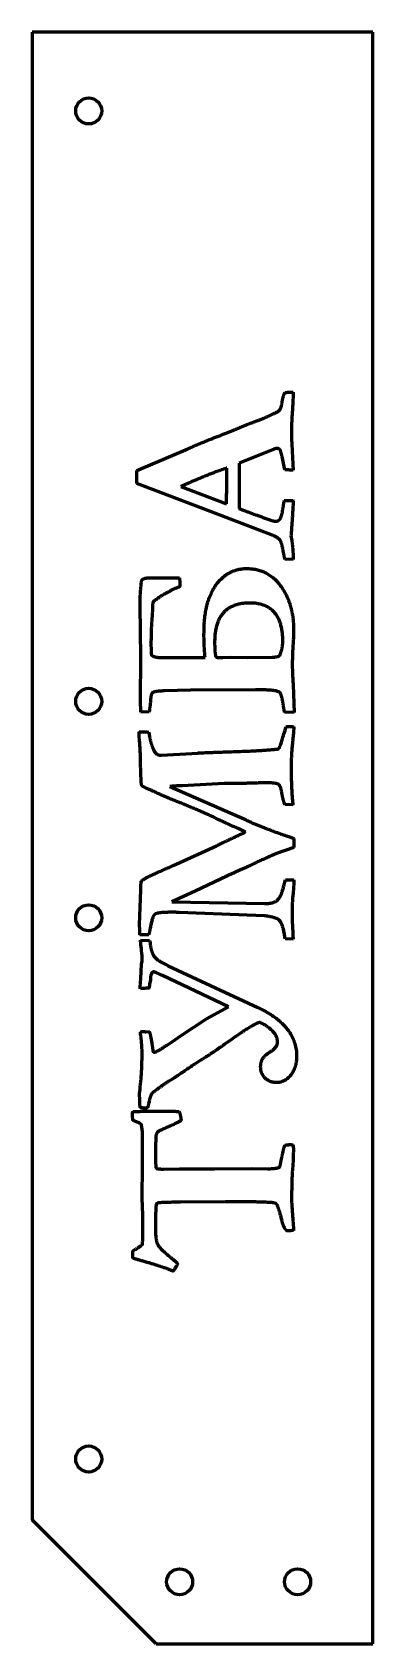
# Model space of a CAD drawing. Header units: millimetres. Extents: x -125 to -70, y 41 to 301.
import ezdxf

# ---------------------------------------------------------------- set-up
doc = ezdxf.new("R2010")
doc.units = ezdxf.units.MM
doc.linetypes.add('K5LT_BASIC', pattern=[0])
doc.layers.add('Системный слой', color=7, linetype='Continuous')

msp = doc.modelspace()

# ---------------------------------------------------------------- linework, layer by layer
at = {"layer": 'Системный слой', "color": 143, "linetype": 'K5LT_BASIC', "lineweight": 60, "true_color": 0x33acca}
for p, q in [((-124.6, 301.42), (-124.6, 61.42)), ((-69.6, 301.42), (-124.6, 301.42)), ((-69.6, 41.42), (-69.6, 301.42)), ((-107.34, 230.9), (-99.45, 234.22)), ((-85.55, 234.16), (-87.43, 233.4)), ((-82.68, 234.98), (-82.51, 231.72)), ((-91.18, 231.92), (-91.2, 224.59)), ((-87.43, 233.4), (-91.18, 231.92)), ((-83.78, 230.84), (-84.24, 232.95)), ((-82.51, 231.72), (-82.47, 230.78)), ((-107.68, 230.73), (-107.34, 230.9)), ((-107.68, 228.62), (-107.68, 230.73)), ((-93.16, 230.62), (-93.18, 231.1)), ((-95.79, 224.09), (-107.68, 228.62)), ((-100.59, 228.12), (-93.22, 225.34)), ((-85.68, 220.24), (-95.79, 224.09)), ((-82.81, 220.17), (-82.68, 219.4)), ((-82.47, 216.34), (-83.78, 216.38)), ((-82.47, 216.68), (-82.47, 216.34)), ((-105.87, 213.38), (-100.79, 213.4)), ((-100.79, 213.4), (-100.74, 212.61)), ((-107.08, 200.6), (-107.19, 208.9)), ((-107.1, 193.6), (-107.06, 200.58)), ((-107.06, 200.58), (-107.08, 200.6)), ((-103.27, 200.52), (-96.69, 200.56)), ((-93.8, 200.54), (-92.6, 200.58)), ((-92.6, 200.58), (-89.77, 200.56)), ((-89.77, 200.56), (-85.83, 200.62)), ((-85.83, 200.62), (-85.53, 200.62)), ((-99.04, 195.28), (-103.22, 195.15)), ((-88.52, 195.34), (-99.04, 195.28)), ((-82.47, 196.14), (-82.3, 191.66)), ((-107.06, 191.7), (-107.1, 193.6)), ((-105.7, 191.77), (-107.06, 191.7)), ((-82.3, 191.66), (-83.83, 191.7)), ((-107.3, 188.56), (-106.86, 188.56)), ((-106.86, 188.56), (-106.28, 188.53)), ((-104.02, 184.81), (-103.74, 184.81)), ((-103.74, 184.81), (-97.88, 185.13)), ((-102.36, 179.72), (-91.39, 174.96)), ((-93.61, 180.19), (-100.36, 179.85)), ((-82.51, 176.77), (-83.8, 176.81)), ((-91.39, 174.96), (-90.29, 174.44)), ((-101.35, 167.2), (-94.86, 170.17)), ((-82.36, 169.89), (-85.29, 168.86)), ((-82.34, 171.34), (-82.36, 169.89)), ((-101.86, 166.96), (-101.35, 167.2)), ((-107.04, 163.56), (-106.99, 164.44)), ((-92.17, 165.73), (-98.31, 162.87)), ((-90.98, 166.27), (-91.97, 165.78)), ((-83.96, 163.73), (-83.72, 164.65)), ((-83.72, 164.65), (-82.34, 164.65)), ((-107.25, 157.43), (-107.06, 163.04)), ((-98.31, 162.87), (-102.04, 161.12)), ((-102.04, 161.12), (-92.99, 160.97)), ((-93.96, 159.12), (-100.89, 159.4)), ((-87.14, 158.86), (-93.96, 159.12)), ((-92.99, 160.97), (-87.1, 160.84)), ((-106.61, 155.78), (-107.19, 155.78)), ((-107.12, 154.93), (-105.68, 154.91)), ((-107.04, 154.2), (-107.06, 154.37)), ((-106.97, 153.58), (-107.04, 154.2)), ((-105.68, 154.91), (-105.59, 154.65)), ((-82.47, 155.09), (-83.76, 155.15)), ((-107.06, 148.77), (-106.95, 151.06)), ((-106.95, 151.06), (-106.86, 151.53)), ((-106.86, 152.46), (-106.89, 152.78)), ((-106.86, 151.53), (-106.86, 152.46)), ((-102.62, 150.82), (-88.16, 144.07)), ((-105.51, 148.56), (-105.64, 147.84)), ((-92.88, 144.2), (-103.57, 149.22)), ((-96.43, 142.24), (-92.88, 144.2)), ((-100.55, 139.55), (-96.43, 142.24)), ((-106.26, 140.17), (-105.7, 140.19)), ((-105.44, 139.16), (-105.29, 138.3)), ((-102.83, 138.02), (-101.99, 138.53)), ((-101.99, 138.53), (-100.55, 139.55)), ((-101.63, 132.72), (-102.43, 132.22)), ((-107.23, 129.01), (-107.27, 130.28)), ((-105.72, 128.86), (-105.81, 128.58)), ((-108.37, 125.88), (-108.39, 126.72)), ((-106.8, 124.01), (-106.95, 125.15)), ((-104.41, 127.33), (-102.71, 127.35)), ((-102.71, 127.35), (-101.71, 127.33)), ((-106.8, 118.1), (-106.8, 124.01)), ((-106.82, 113.77), (-106.8, 118.1)), ((-103.39, 118), (-100.83, 118.02)), ((-100.83, 118.02), (-95.18, 118.02)), ((-95.18, 118.02), (-89.13, 118.08)), ((-89.13, 118.08), (-86.63, 118.06)), ((-106.8, 111.47), (-106.82, 113.77)), ((-93.39, 112.74), (-100.64, 112.65)), ((-106.76, 111.08), (-106.8, 111.47)), ((-83.29, 108.04), (-83.44, 108.04)), ((-82.83, 108.06), (-83.29, 108.04)), ((-108.33, 103.62), (-108.33, 104.81)), ((-104.6, 41.42), (-124.6, 61.42)), ((-104.6, 41.42), (-69.6, 41.42))]:
    msp.add_line(p, q, dxfattribs=at)
for centre in [(-115.48, 288.72), (-115.48, 193.47), (-115.48, 158.55), (-115.48, 71.23), (-100.79, 51.42), (-81.74, 51.42)]:
    msp.add_circle(centre, 2.1, dxfattribs=at)
for points in [[(-84.64, 240.47), (-84.36, 240.82), (-84.17, 242.37), (-83.83, 243.28)], [(-83.83, 243.28), (-83.2, 243.36), (-82.9, 243.36)], [(-82.9, 243.36), (-82.75, 243.36), (-82.47, 243.34)], [(-82.47, 243.34), (-82.47, 241.92), (-82.73, 238.51), (-82.73, 237.15)], [(-88.03, 238.84), (-87.06, 239.18), (-85.57, 239.89)], [(-85.57, 239.89), (-84.77, 240.28), (-84.64, 240.47)], [(-99.45, 234.22), (-96.95, 235.34), (-92.21, 237.13), (-90.72, 237.8)], [(-90.72, 237.8), (-89.82, 238.17), (-88.03, 238.84)], [(-82.73, 237.15), (-82.73, 235.65), (-82.68, 234.98)], [(-85.05, 234.27), (-85.29, 234.27), (-85.55, 234.16)], [(-84.6, 234.07), (-84.8, 234.27), (-85.05, 234.27)], [(-84.24, 232.95), (-84.47, 233.92), (-84.6, 234.07)], [(-93.18, 231.1), (-94.88, 230.54), (-99.41, 228.68), (-100.59, 228.12)], [(-93.22, 225.34), (-93.16, 229.83), (-93.16, 230.62)], [(-82.47, 230.78), (-83.16, 230.78), (-83.78, 230.84)], [(-91.2, 224.59), (-90.27, 224.18), (-86.69, 222.91)], [(-84.62, 222.82), (-84.28, 223.25), (-84.13, 224.5)], [(-84.13, 224.5), (-84.08, 224.68), (-83.91, 225.86)], [(-83.91, 225.86), (-83.2, 225.88), (-82.92, 225.88)], [(-82.92, 225.88), (-82.71, 225.88), (-82.47, 225.84)], [(-82.47, 225.84), (-82.47, 224.65), (-82.81, 220.17)], [(-86.69, 222.91), (-85.7, 222.54), (-85.33, 222.54)], [(-85.33, 222.54), (-84.84, 222.54), (-84.62, 222.82)], [(-84.06, 217.67), (-84.34, 219.14), (-84.8, 219.78), (-85.68, 220.24)], [(-82.68, 219.4), (-82.47, 217.97), (-82.47, 216.68)], [(-83.78, 216.38), (-83.89, 216.75), (-84.06, 217.67)], [(-106.91, 213.04), (-106.58, 213.38), (-105.87, 213.38)], [(-96.86, 204.16), (-96.86, 207.26), (-95.79, 211.08), (-93.89, 213.62), (-91.39, 214.89), (-89.97, 214.89)], [(-89.97, 214.89), (-86.5, 214.89), (-82.38, 209.18), (-82.38, 204.91)], [(-107.19, 208.9), (-107.19, 210.9), (-106.91, 213.04)], [(-103.55, 210.6), (-104.97, 209.63), (-105.16, 209.4), (-105.18, 208.6)], [(-101.91, 211.51), (-103.14, 210.82), (-103.55, 210.6)], [(-100.79, 211.96), (-101.15, 211.79), (-101.91, 211.51)], [(-100.74, 212.61), (-100.74, 212.35), (-100.79, 211.96)], [(-105.18, 208.6), (-105.18, 207.97), (-105.27, 206.79)], [(-89.47, 209.33), (-95.14, 209.33), (-95.14, 203.06)], [(-84.13, 203.12), (-84.13, 209.33), (-89.47, 209.33)], [(-105.27, 206.79), (-105.42, 204.89), (-105.42, 202.74)], [(-96.69, 200.56), (-96.86, 202.61), (-96.86, 204.16)], [(-95.14, 203.06), (-95.14, 201.38), (-94.95, 200.58)], [(-84.64, 200.82), (-84.13, 202.03), (-84.13, 203.12)], [(-82.38, 204.91), (-82.38, 204.14), (-82.51, 202.26)], [(-105.42, 202.74), (-105.42, 201.87), (-105.38, 201.03)], [(-105.38, 201.03), (-105.18, 200.52), (-103.27, 200.52)], [(-94.95, 200.58), (-94.21, 200.54), (-93.8, 200.54)], [(-85.53, 200.62), (-85.12, 200.62), (-84.64, 200.82)], [(-82.51, 202.26), (-82.6, 201.01), (-82.6, 199.16)], [(-82.6, 199.16), (-82.6, 198.36), (-82.47, 196.14)], [(-103.22, 195.15), (-104.97, 195.09), (-105.44, 194.61), (-105.49, 193.64)], [(-84.54, 194.85), (-84.97, 195.34), (-88.52, 195.34)], [(-105.49, 193.64), (-105.51, 193.23), (-105.7, 191.77)], [(-84.04, 192.8), (-84.24, 194.2), (-84.54, 194.85)], [(-83.83, 191.7), (-83.93, 192.09), (-84.04, 192.8)], [(-107.34, 188.08), (-107.34, 188.28), (-107.3, 188.56)], [(-107.1, 183.49), (-107.12, 185.5), (-107.34, 187.93), (-107.34, 188.08)], [(-106.28, 188.53), (-106.11, 188.53), (-105.77, 188.51)], [(-105.77, 188.51), (-105.51, 186.7), (-104.97, 185.58)], [(-85.33, 185.73), (-84.86, 185.75), (-84.58, 186.1), (-83.59, 189.37)], [(-83.59, 189.37), (-83.29, 189.4), (-83.14, 189.4)], [(-83.14, 189.4), (-82.75, 189.4), (-82.36, 189.37)], [(-82.36, 189.37), (-82.36, 188.86), (-82.79, 184.68), (-82.79, 182.84)], [(-104.97, 185.58), (-104.58, 184.81), (-104.02, 184.81)], [(-97.88, 185.13), (-97.06, 185.19), (-89.88, 185.43)], [(-89.88, 185.43), (-88.27, 185.5), (-85.81, 185.69)], [(-85.81, 185.69), (-85.51, 185.73), (-85.33, 185.73)], [(-107.02, 181.1), (-107.08, 182.09), (-107.1, 183.49)], [(-82.79, 182.84), (-82.79, 180.06), (-82.58, 177.43)], [(-106.99, 180.5), (-106.99, 180.69), (-107.02, 181.1)], [(-106.84, 179.81), (-106.99, 179.98), (-106.99, 180.5)], [(-102.43, 177.8), (-103.29, 178.15), (-106.76, 179.74), (-106.84, 179.81)], [(-100.36, 179.85), (-101.8, 179.81), (-102.36, 179.72)], [(-88.01, 180.3), (-90.01, 180.22), (-93.61, 180.19)], [(-86.91, 180.32), (-87.53, 180.32), (-88.01, 180.3)], [(-84.32, 178.9), (-84.47, 179.83), (-85.21, 180.32), (-86.91, 180.32)], [(-94.45, 174.37), (-97.06, 175.65), (-102.43, 177.8)], [(-83.8, 176.81), (-84.11, 177.61), (-84.32, 178.9)], [(-82.58, 177.43), (-82.53, 177.09), (-82.51, 176.77)], [(-91.2, 172.89), (-92.96, 173.66), (-94.45, 174.37)], [(-90.29, 174.44), (-89.34, 173.99), (-89, 173.84)], [(-94.19, 170.5), (-93.52, 170.8), (-92.25, 171.4), (-90.79, 172.09), (-90.18, 172.37)], [(-90.18, 172.37), (-90.66, 172.65), (-91.2, 172.89)], [(-89, 173.84), (-85.46, 172.37), (-83.59, 171.79)], [(-83.59, 171.79), (-83.11, 171.64), (-82.34, 171.34)], [(-94.86, 170.17), (-94.62, 170.28), (-94.19, 170.5)], [(-105.98, 165.11), (-104.56, 165.8), (-101.86, 166.96)], [(-88.78, 167.28), (-90.14, 166.62), (-90.98, 166.27)], [(-85.29, 168.86), (-86.43, 168.38), (-88.78, 167.28)], [(-106.99, 164.44), (-106.61, 164.76), (-105.98, 165.11)], [(-91.97, 165.78), (-92.08, 165.75), (-92.17, 165.73)], [(-82.34, 164.65), (-82.36, 163.53), (-82.64, 160.99), (-82.64, 158.88)], [(-107.06, 163.04), (-107.06, 163.23), (-107.04, 163.56)], [(-87.1, 160.84), (-85.64, 160.84), (-84.39, 161.92), (-83.96, 163.73)], [(-101.67, 159.44), (-104.36, 159.44), (-105.21, 158.81), (-105.59, 156.66)], [(-100.89, 159.4), (-101.52, 159.44), (-101.67, 159.44)], [(-84.75, 158.21), (-85.21, 158.62), (-87.14, 158.86)], [(-82.64, 158.88), (-82.64, 158.43), (-82.47, 155.09)], [(-107.19, 155.78), (-107.25, 156.49), (-107.25, 157.43)], [(-105.59, 156.66), (-105.7, 156.12), (-105.79, 155.82)], [(-83.76, 155.15), (-84.06, 157.54), (-84.75, 158.21)], [(-107.06, 154.37), (-107.08, 154.65), (-107.12, 154.93)], [(-106.89, 152.78), (-106.95, 153.19), (-106.97, 153.58)], [(-105.79, 155.82), (-106.26, 155.78), (-106.61, 155.78)], [(-105.59, 154.65), (-105.4, 153.06), (-104.52, 151.7), (-102.62, 150.82)], [(-107.17, 147.11), (-107.17, 147.43), (-107.06, 148.77)], [(-104.97, 149.81), (-105.51, 149.81), (-105.51, 148.56)], [(-103.57, 149.22), (-104.77, 149.81), (-104.97, 149.81)], [(-105.74, 147.22), (-105.87, 147.2), (-107.17, 147.11)], [(-105.64, 147.84), (-105.7, 147.39), (-105.74, 147.22)], [(-88.16, 144.07), (-81.91, 141.16), (-81.91, 136.25)], [(-87.79, 141.68), (-88.85, 141.51), (-93.61, 138.08)], [(-84.97, 138.45), (-84.97, 140.24), (-87.79, 141.68)], [(-107.12, 139.98), (-107.12, 140), (-107.1, 140.11)], [(-107.08, 139.65), (-107.12, 139.87), (-107.12, 139.98)], [(-107.1, 140.11), (-106.84, 140.22), (-106.71, 140.22)], [(-106.86, 136.66), (-106.86, 138.19), (-107.08, 139.65)], [(-106.71, 140.22), (-106.67, 140.22), (-106.48, 140.19)], [(-106.48, 140.19), (-106.35, 140.17), (-106.26, 140.17)], [(-105.7, 140.19), (-105.55, 139.81), (-105.44, 139.16)], [(-105.29, 138.3), (-105.18, 137.69), (-105.1, 137.03)], [(-104.77, 136.87), (-104.15, 137.13), (-102.83, 138.02)], [(-93.61, 138.08), (-95.14, 137), (-96.61, 136.06)], [(-85.98, 137.05), (-84.97, 137.74), (-84.97, 138.45)], [(-107.17, 131.31), (-106.86, 133.32), (-106.86, 136.66)], [(-105.1, 137.03), (-105.08, 136.87), (-104.77, 136.87)], [(-96.61, 136.06), (-99.26, 134.37), (-101.63, 132.72)], [(-87.71, 134.5), (-87.71, 135.09), (-87.23, 136.23), (-85.98, 137.05)], [(-81.91, 136.25), (-81.91, 134.29), (-83.83, 131.96), (-85.16, 131.96)], [(-85.16, 131.96), (-86.2, 131.96), (-87.71, 133.34), (-87.71, 134.5)], [(-107.27, 130.28), (-107.25, 130.34), (-107.23, 130.45)], [(-107.23, 130.45), (-107.14, 130.95), (-107.14, 131.12)], [(-107.14, 131.12), (-107.14, 131.16), (-107.17, 131.31)], [(-105.14, 130.32), (-105.55, 129.93), (-105.72, 128.86)], [(-102.43, 132.22), (-103.8, 131.38), (-105.14, 130.32)], [(-107.12, 127.89), (-107.23, 128.17), (-107.23, 129.01)], [(-106.56, 127.84), (-106.76, 127.87), (-107.12, 127.89)], [(-106.26, 127.82), (-106.39, 127.82), (-106.56, 127.84)], [(-105.96, 127.91), (-106.13, 127.82), (-106.26, 127.82)], [(-105.81, 128.58), (-105.92, 128.12), (-105.96, 127.91)], [(-108.39, 126.72), (-108.39, 126.92), (-108.37, 127.31)], [(-108.37, 127.31), (-107.06, 127.33), (-104.41, 127.33)], [(-107.88, 125.67), (-108.07, 125.75), (-108.37, 125.88)], [(-106.95, 125.15), (-107.12, 125.39), (-107.88, 125.67)], [(-100.55, 125.86), (-101.3, 125.37), (-104.11, 124.2), (-104.28, 124.05)], [(-101.71, 127.33), (-101.22, 127.33), (-100.85, 127.24)], [(-100.85, 127.24), (-100.61, 126.47), (-100.55, 125.86)], [(-104.6, 123.51), (-104.69, 123.04), (-104.69, 119.44)], [(-104.28, 124.05), (-104.52, 123.81), (-104.6, 123.51)], [(-84.39, 119.42), (-84.36, 119.57), (-84.08, 120.84)], [(-84.08, 120.84), (-83.96, 121.42), (-83.78, 121.87)], [(-83.78, 121.87), (-83.09, 121.96), (-82.94, 121.96)], [(-82.94, 121.96), (-82.77, 121.96), (-82.45, 121.9)], [(-82.43, 121.21), (-82.43, 119.25), (-82.71, 116.49), (-82.71, 112.89)], [(-82.45, 121.9), (-82.43, 121.49), (-82.43, 121.21)], [(-104.69, 119.44), (-104.69, 118.9), (-104.6, 118.1)], [(-104.6, 118.1), (-103.87, 118), (-103.39, 118)], [(-86.63, 118.06), (-85.31, 118.06), (-84.64, 118.3)], [(-84.64, 118.3), (-84.52, 118.6), (-84.39, 119.42)], [(-104.6, 112.13), (-104.69, 111.53), (-104.69, 108.25)], [(-104.26, 112.54), (-104.43, 112.5), (-104.6, 112.31), (-104.6, 112.13)], [(-100.64, 112.65), (-103.61, 112.65), (-104.26, 112.54)], [(-86.07, 112.61), (-88.37, 112.74), (-93.39, 112.74)], [(-85.12, 112.39), (-85.49, 112.56), (-86.07, 112.61)], [(-84.26, 109.63), (-84.73, 111.62), (-85.12, 112.39)], [(-82.71, 112.89), (-82.71, 112.31), (-82.49, 109.53)], [(-106.74, 108.45), (-106.74, 109.93), (-106.76, 111.08)], [(-83.44, 108.04), (-84, 108.47), (-84.26, 109.63)], [(-82.49, 109.53), (-82.4, 108.43), (-82.4, 108.1)], [(-106.8, 105.84), (-106.74, 106.08), (-106.74, 108.45)], [(-104.69, 108.25), (-104.69, 106.47), (-104.34, 105.84)], [(-82.4, 108.1), (-82.68, 108.08), (-82.83, 108.06)], [(-108.33, 104.81), (-108.11, 104.96), (-108.03, 105)], [(-108.03, 105), (-107.08, 105.54), (-106.8, 105.84)], [(-104.34, 105.84), (-103.87, 105.02), (-101.76, 103.36)], [(-106.86, 103.19), (-107.94, 103.49), (-108.33, 103.62)], [(-101.89, 101.53), (-103.14, 102.13), (-106.86, 103.19)], [(-101.15, 102.65), (-101.61, 101.79), (-101.89, 101.53)], [(-101.76, 103.36), (-101.15, 102.89), (-101.15, 102.65)]]:
    msp.add_open_spline(points, degree=2, dxfattribs=at)

doc.saveas('drawing.dxf')
